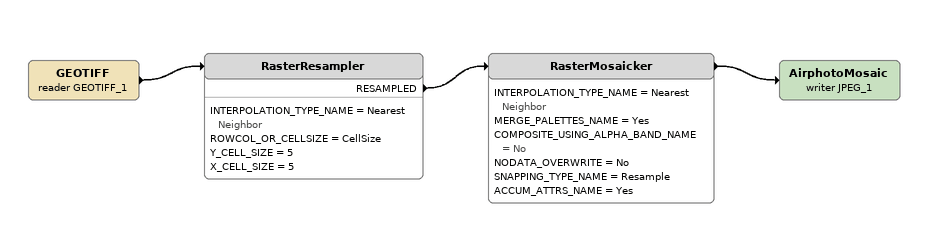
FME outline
GEOTIFF (reader GEOTIFF_1)
    -> RasterResampler
RasterResampler
    INTERPOLATION_TYPE_NAME = Nearest Neighbor
    ROWCOL_OR_CELLSIZE = CellSize
    Y_CELL_SIZE = 5
    X_CELL_SIZE = 5
    RESAMPLED -> RasterMosaicker
RasterMosaicker
    INTERPOLATION_TYPE_NAME = Nearest Neighbor
    MERGE_PALETTES_NAME = Yes
    COMPOSITE_USING_ALPHA_BAND_NAME = No
    NODATA_OVERWRITE = No
    SNAPPING_TYPE_NAME = Resample
    ACCUM_ATTRS_NAME = Yes
    -> AirphotoMosaic (writer JPEG_1)
AirphotoMosaic (writer JPEG_1)
